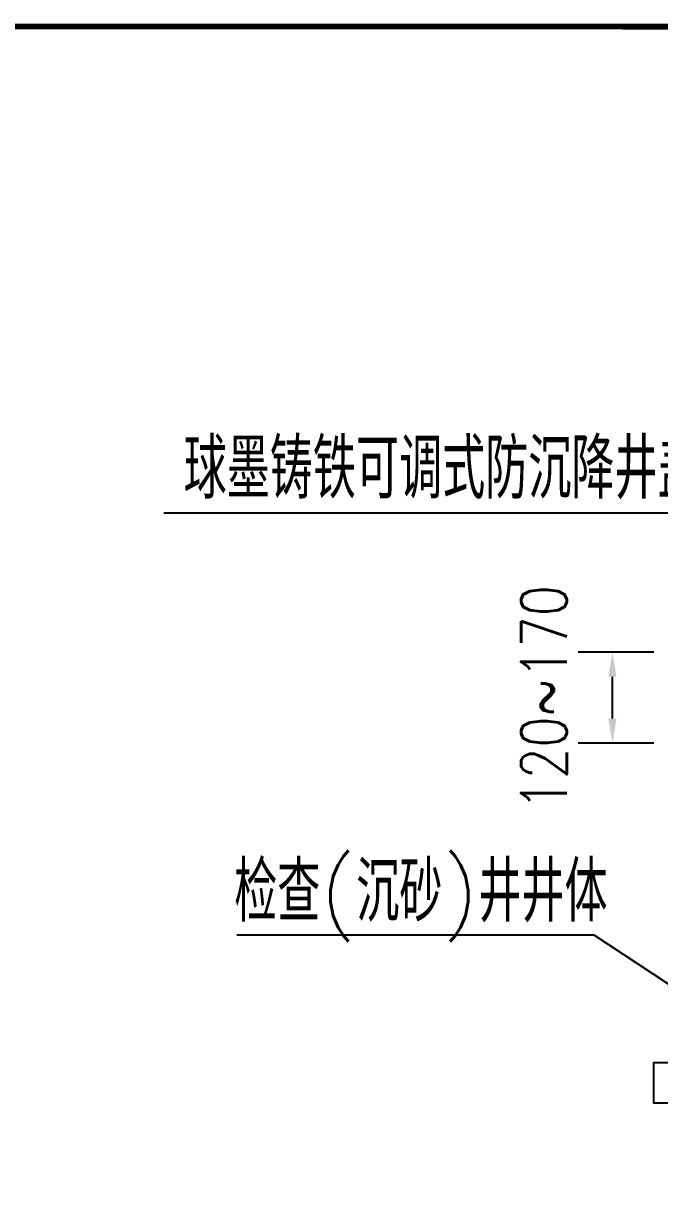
# Model space of a CAD drawing. Header units: millimetres. Extents: x 418304 to 847498, y 48187 to 111456.
# Drawn here: x 423666.1 to 423687.53, y 53508.34 to 53547.92 of the extents above; entities that cross this region are included whole.
import ezdxf

# ---------------------------------------------------------------- set-up
doc = ezdxf.new("R2010")
doc.units = ezdxf.units.MM
doc.header["$LTSCALE"] = 1000
doc.linetypes.add('DASH', pattern=[0.35, 0.25, -0.1])
for name, color, linetype in [('0000-部件-井体部分', 7, 'Continuous'), ('0000-部件字体标注', 3, 'Continuous'), ('0000-部件线性标注', 2, 'Continuous'), ('TWT_TEXT', 7, 'Continuous'), ('ZDH', 252, 'Continuous'), ('建设布局', 7, 'Continuous')]:
    doc.layers.add(name, color=color, linetype=linetype)
doc.styles.add('_TCH_DIM', font='SIMPLEX', dxfattribs={"bigfont": 'GBCBIG'})
doc.styles.add('_TWT_DIM', font='SIMPLEX', dxfattribs={"width": 0.8, "height": 3.5, "bigfont": 'HZTXT'})
doc.linetypes.add('FENCELINE2', pattern='A,0.25,-0.1,[132,ltypeshp.shx,S=0.1,R=0,X=-0.1,Y=0],-0.1,1', length=1.45)

# ---------------------------------------------------------------- blocks, each defined once
blk = doc.blocks.new('13424')
at = {"layer": '0000-部件-井体部分'}
blk.add_lwpolyline([(455343.222, 3437834.741), (455337.692, 3437834.741), (455337.692, 3437836.104), (455343.222, 3437836.104)], close=True, dxfattribs=at)
at = {"layer": '0000-部件字体标注'}
for p, q in [((455348.198, 3437854.603), (455321.19, 3437854.603)), ((455323.648, 3437840.401), (455335.672, 3437840.401)), ((455335.672, 3437840.401), (455338.633, 3437838.456))]:
    blk.add_line(p, q, dxfattribs=at)
at = {"layer": '0000-部件线性标注'}
for p, q in [((455337.697, 3437849.927), (455335.146, 3437849.927)), ((455337.697, 3437846.863), (455335.146, 3437846.863))]:
    blk.add_line(p, q, dxfattribs=at)
at = {"layer": '0000-部件线性标注', "color": 2}
blk.add_line((455336.298, 3437847.692), (455336.298, 3437849.098), dxfattribs=at)
for points in [[(455336.16, 3437849.098), (455336.437, 3437849.098), (455336.298, 3437849.927)], [(455336.16, 3437847.692), (455336.437, 3437847.692), (455336.298, 3437846.863)]]:
    blk.add_solid(points, dxfattribs=at)
at = {"layer": '0000-部件字体标注', "insert": (455333.992, 3437848.395), "char_height": 1.536, "attachment_point": 5, "rotation": 90, "style": '_TWT_DIM'}
blk.add_mtext('120~170', dxfattribs=at)
at = {"layer": 'TWT_TEXT', "style": '_TCH_DIM'}
for s, p in [('球墨铸铁可调式防沉降井盖设施', (455321.853, 3437855.098)), ('检查(沉砂)井井体', (455323.556, 3437840.849))]:
    blk.add_text(s, height=2.016, dxfattribs=at).set_placement(p)

msp = doc.modelspace()

# ---------------------------------------------------------------- linework, layer by layer
at = {"color": 1, "linetype": 'DASH', "ltscale": 0.02, "const_width": 0.2}
msp.add_lwpolyline([(423795.015, 53547.806), (423431.612, 53547.84), (423431.612, 53687.774), (423600.93, 53687.774), (423600.93, 53942.149), (423785.939, 53942.149), (423795.015, 53933.981), (423795.015, 53547.806)], dxfattribs=at)
at = {"linetype": 'FENCELINE2', "ltscale": 0.005, "const_width": 0.1}
msp.add_lwpolyline([(423795.015, 53547.806), (423431.612, 53547.84), (423431.612, 53687.774), (423600.93, 53687.774), (423600.93, 53942.149), (423785.939, 53942.149), (423795.015, 53933.981), (423795.015, 53813.361)], dxfattribs=at)
at = {"layer": '建设布局', "color": 1, "linetype": 'Continuous', "flags": 128}
msp.add_lwpolyline([(423431.612, 53430.44), (423775.894, 53430.44), (423795.015, 53449.561), (423795.015, 53547.806), (423431.612, 53547.84)], close=True, dxfattribs=at)
msp.add_lwpolyline([(423431.612, 53430.44), (423775.894, 53430.44), (423795.015, 53449.561), (423795.015, 53547.806), (423431.612, 53547.84)], close=True, dxfattribs=at)

# ---------------------------------------------------------------- block references
at = {"layer": 'ZDH'}
msp.add_blockref('13424', (-31650.356, -3384323.183), dxfattribs=at)

doc.saveas('drawing.dxf')
